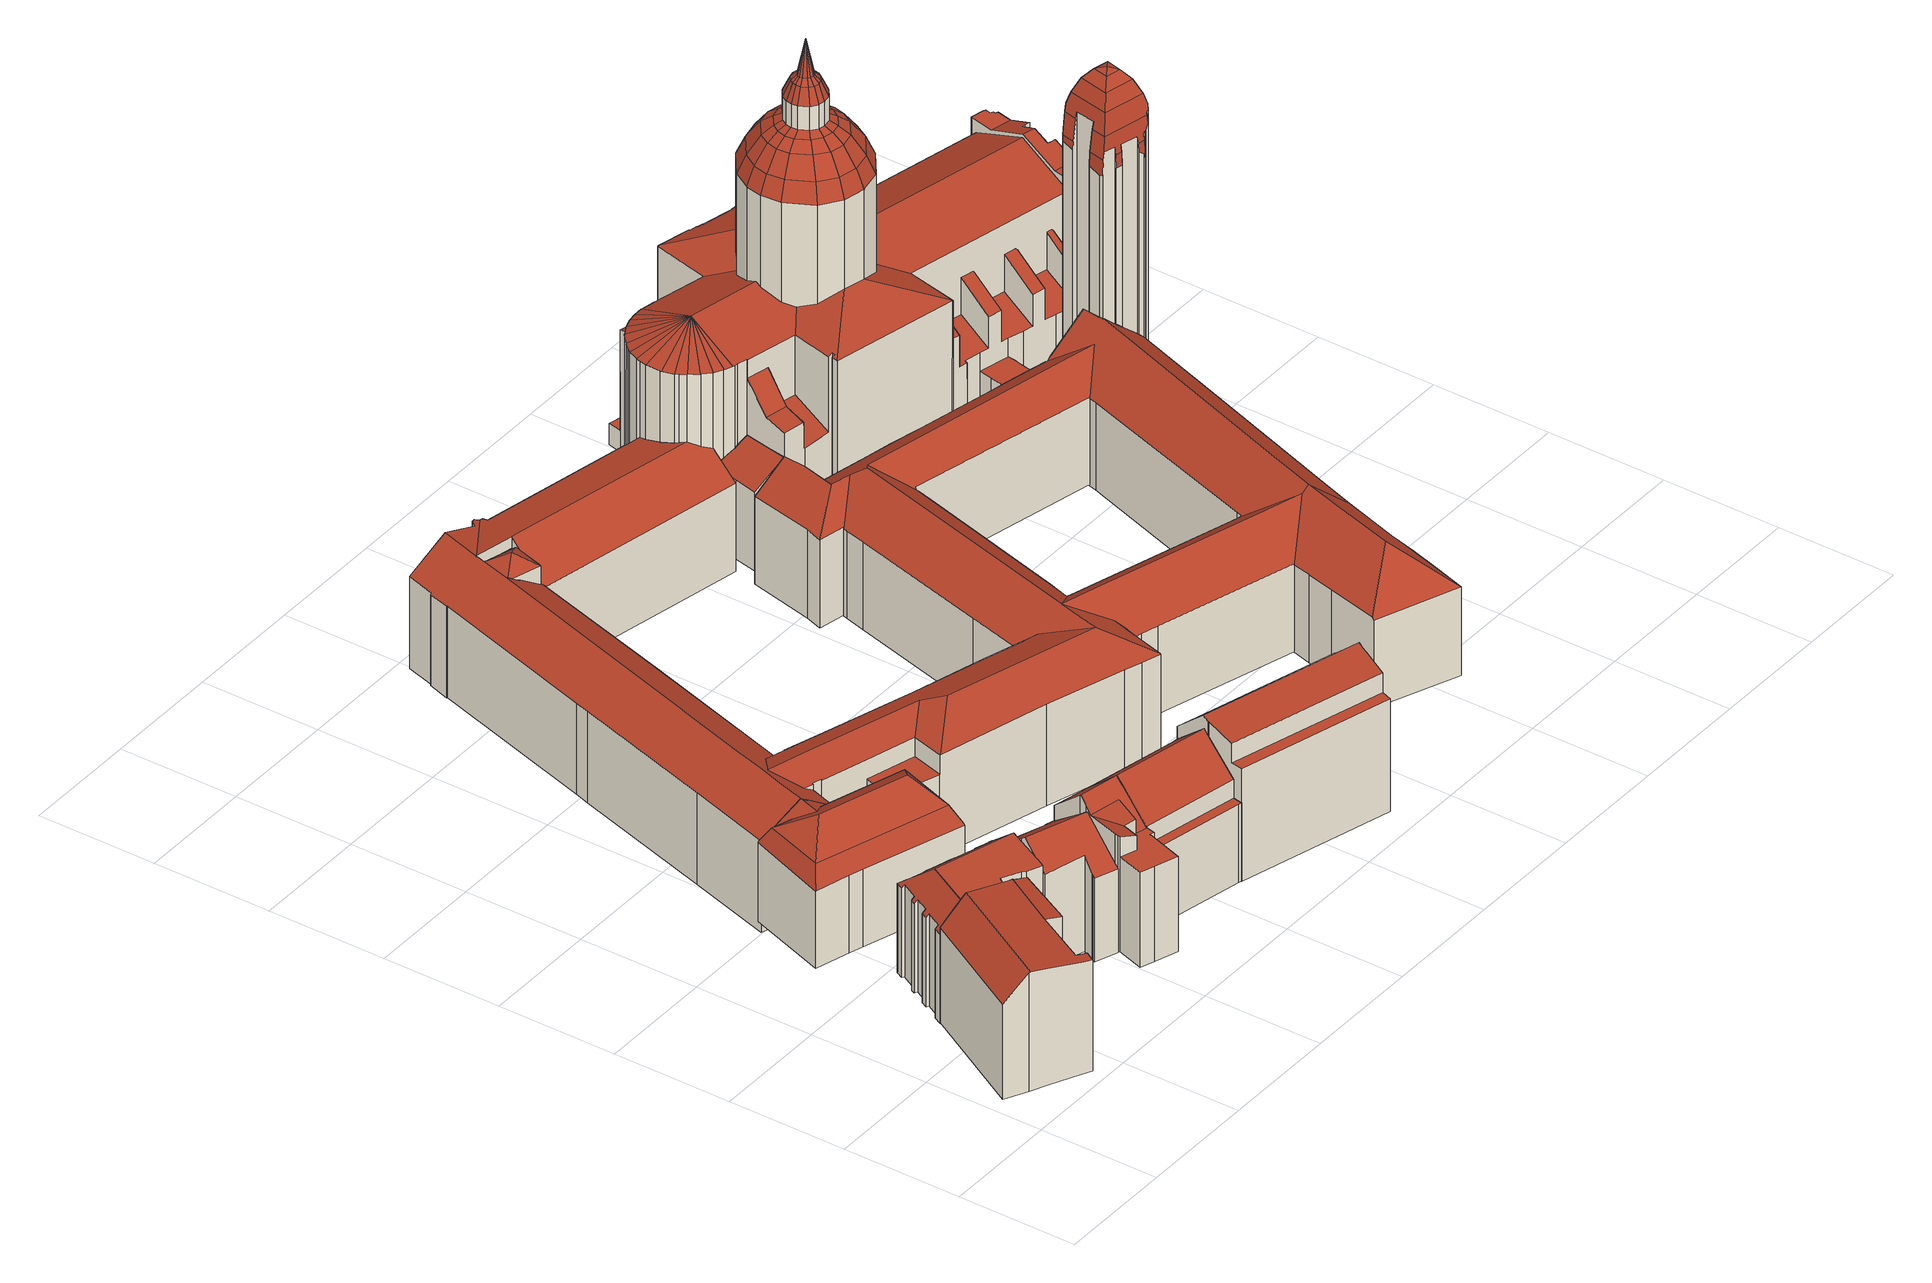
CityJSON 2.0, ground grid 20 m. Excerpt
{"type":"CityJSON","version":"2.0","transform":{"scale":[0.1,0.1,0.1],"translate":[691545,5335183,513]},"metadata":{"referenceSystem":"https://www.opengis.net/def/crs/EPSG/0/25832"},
"CityObjects":{
"building1":{"type":"Building","attributes":{"Gemeindeschluessel":"09162000","HoeheDach":"536.440","HoeheGrund":"515.690","Methode":"2000","NiedrigsteTraufeDesGebaeudes":"532.336","Geometrietyp2DReferenz":"3000","function":"31001_9998","roofType":"3100","measuredHeight":20.75,"storeysAboveGround":4},"geometry":[{"type":"MultiSurface","lod":"2","boundaries":[[[0,1,2,3]],[[4,5,2,1,6,7,8,9,10,11,12,13]],[[14,6,1,0]],[[15,7,6,14]],[[16,11,10,17,18,19,20,21]],[[22,13,12,11,16,21,23]],[[24,25,26,3,2,5,4,13,22,27]],[[17,10,9,28]],[[27,22,23,29]],[[30,15,14,0,3,26,25,24,27,29,20,19,18,17,28]],[[29,23,21,20]],[[15,30,28,9,8,7]]],"semantics":{"surfaces":[{"type":"WallSurface"},{"type":"RoofSurface"},{"type":"GroundSurface"}],"values":[0,1,0,0,0,1,0,0,0,2,0,0]}}]},
"building2":{"type":"Building","attributes":{"Gemeindeschluessel":"09162000","HoeheDach":"535.175","HoeheGrund":"515.700","Methode":"1000","NiedrigsteTraufeDesGebaeudes":"534.674","Geometrietyp2DReferenz":"3000","function":"31001_9998","roofType":"1000","measuredHeight":19.48,"storeysAboveGround":5},"geometry":[{"type":"MultiSurface","lod":"2","boundaries":[[[31,32,33,15,28,34]],[[35,36,37,38,39,40]],[[28,39,38,34]],[[33,32,36,35,40,15]],[[15,40,39,28]],[[32,31,34,38,37,36]]],"semantics":{"surfaces":[{"type":"GroundSurface"},{"type":"RoofSurface"},{"type":"WallSurface"}],"values":[0,1,2,2,2,2]}}]},
"building3":{"type":"Building","attributes":{"Gemeindeschluessel":"09162000","HoeheDach":"535.020","HoeheGrund":"515.590","Methode":"2000","NiedrigsteTraufeDesGebaeudes":"531.022","Geometrietyp2DReferenz":"3000","function":"31001_9998","roofType":"3100","measuredHeight":19.43,"storeysAboveGround":4},"geometry":[{"type":"MultiSurface","lod":"2","boundaries":[[[41,42,43,44]],[[45,46,47,48]],[[49,50,51]],[[52,44,43,51,50,53,54]],[[55,56,57,58]],[[59,60,61,62]],[[48,47,63,64]],[[58,57,65,66]],[[54,53,67,68]],[[43,42,69,70,71,72,73,74,75,49,51]],[[76,77,78,79]],[[80,81,82,83,75,74]],[[84,85,86,87]],[[88,69,42,41]],[[79,78,89,90]],[[91,92,93,94]],[[95,96,97,98]],[[99,100,80,74,73,72]],[[101,102,103,104]],[[105,106,107,108,109,110]],[[111,99,72,71,70,112]],[[98,97,113,114]],[[104,103,92,91]],[[115,116,46,45,117,118]],[[64,63,119,120]],[[66,65,83,82]],[[121,122,56,55]],[[114,113,102,101]],[[123,124,125,126]],[[49,75,83,65,57,56,122,93,92,103,102,113,97,96,127,125,124,128,106,105,110,86,85]],[[129,128,124,123]],[[130,131,115,118]],[[107,106,128,129]],[[87,86,110,109]],[[119,85,84,120]],[[82,81,80,100,99,111,112,88,41,44,52,54,68,76,79,90,59,62,130,118,117,45,48,64,120,84,87,109,108,107,129,123,126,132,95,98,114,101,104,91,94,121,55,58,66]],[[132,127,96,95]],[[126,125,127,132]],[[62,61,131,130]],[[90,89,60,59]],[[94,93,122,121]],[[112,70,69,88]],[[50,49,85,119,63,47,46,116,115,131,61,60,89,78,77,67,53]],[[68,67,77,76]]],"semantics":{"surfaces":[{"type":"WallSurface"},{"type":"RoofSurface"},{"type":"GroundSurface"}],"values":[0,0,0,0,0,0,0,0,0,1,0,0,0,0,0,0,0,0,0,0,0,0,0,0,0,0,0,0,0,1,0,0,0,0,0,2,0,0,0,0,0,0,1,0]}}]},
"building4":{"type":"Building","attributes":{"Gemeindeschluessel":"09162000","HoeheDach":"535.700","HoeheGrund":"515.604","Methode":"2000","NiedrigsteTraufeDesGebaeudes":"529.012","Geometrietyp2DReferenz":"3000","function":"31001_9998","roofType":"3400","measuredHeight":20.1,"storeysAboveGround":3},"geometry":[{"type":"MultiSurface","lod":"2","boundaries":[[[133,134,135,136]],[[137,138,139,140]],[[141,142,143,144]],[[145,146,147,148,149]],[[150,141,144,151,152,153,154,155,156,137,140,157,133,136]],[[158,146,145]],[[159,160,161]],[[137,156,162,163,164,138]],[[140,139,165,157]],[[164,163,166]],[[167,168,160,159]],[[155,169,162,156]],[[170,171,172,173,174]],[[150,175,142,141]],[[150,136,135,168,167,175]],[[155,154,176,177,174,173,169]],[[143,149,152,151,144]],[[158,161,160,178,172,171,146]],[[152,149,148,153]],[[170,174,177]],[[157,165,134,133]],[[159,161,158,145]],[[154,153,148,147,176]],[[143,142,175,167,159,145,149]],[[178,166,163,162,169,173,172]],[[146,171,170,177,176,147]],[[160,168,135,134,165,139,138,164,166,178]]],"semantics":{"surfaces":[{"type":"WallSurface"},{"type":"RoofSurface"},{"type":"GroundSurface"}],"values":[0,0,0,1,2,1,1,0,0,0,1,0,1,0,0,0,0,1,0,0,0,1,0,1,1,1,1]}}]},
"building5":{"type":"Building","attributes":{"Gemeindeschluessel":"09162000","HoeheDach":"535.820","HoeheGrund":"515.580","Methode":"2000","NiedrigsteTraufeDesGebaeudes":"529.758","Geometrietyp2DReferenz":"3000","function":"31001_9998","roofType":"3100","measuredHeight":20.24,"storeysAboveGround":4},"geometry":[{"type":"MultiSurface","lod":"2","boundaries":[[[179,180,181,182]],[[183,184,185,186]],[[187,188,189,181,180,190,191,192,193,194]],[[80,195,196,82]],[[197,189,188,198]],[[199,187,194,200]],[[193,192,195,80,201,99]],[[190,202,203,186,185,191]],[[66,204,205,206]],[[183,207,208,209,210,184]],[[200,194,193,99]],[[198,188,187,199]],[[191,185,184,210,209,211,205,204,196,195,192]],[[207,183,186,203,202,179,182,197,198,199,200,99,201,80,82,66,206,212,208]],[[182,181,189,197]],[[82,196,204,66]],[[202,190,180,179]],[[211,209,208,212,206,205]]],"semantics":{"surfaces":[{"type":"WallSurface"},{"type":"RoofSurface"},{"type":"GroundSurface"}],"values":[0,0,1,0,0,0,0,0,0,0,0,0,1,2,0,0,0,0]}}]},
"building6":{"type":"Building","attributes":{"Gemeindeschluessel":"09162000","HoeheDach":"537.901","HoeheGrund":"515.639","Methode":"2000","NiedrigsteTraufeDesGebaeudes":"532.120","Geometrietyp2DReferenz":"3000","function":"31001_9998","roofType":"3100","measuredHeight":22.26,"storeysAboveGround":6},"geometry":[{"type":"MultiSurface","lod":"2","boundaries":[[[183,186,213,214,215]],[[216,217,218,219,220,221,222,179,202,186,183,208,223,224,225,226]],[[227,228,229,230]],[[219,231,232,220]],[[217,233,234,218]],[[220,232,235,221]],[[183,215,236,208]],[[237,238,239,240,241,236,215,214]],[[232,231,234,233,242,227,230,243,244,235]],[[222,221,235,244,245,246]],[[208,236,241,223]],[[246,245,247,229,248,249,250]],[[224,240,239,225]],[[222,246,250,179]],[[243,247,245,244]],[[216,226,238,237,251]],[[230,229,247,243]],[[223,241,240,224]],[[225,239,238,226]],[[252,227,242,251,237,214,213,253]],[[218,234,231,219]],[[229,228,252,253,248]],[[179,250,249,202]],[[252,228,227]],[[186,202,249,248,253,213]],[[217,216,251,242,233]]],"semantics":{"surfaces":[{"type":"WallSurface"},{"type":"GroundSurface"},{"type":"RoofSurface"}],"values":[0,1,0,0,0,0,0,2,2,0,0,2,0,0,0,0,0,0,0,2,0,2,0,0,0,0]}}]},
"building7":{"type":"Building","attributes":{"Gemeindeschluessel":"09162000","HoeheDach":"537.900","HoeheGrund":"515.470","Methode":"2000","NiedrigsteTraufeDesGebaeudes":"529.140","Geometrietyp2DReferenz":"3000","function":"31001_9998","roofType":"3100","measuredHeight":22.43,"storeysAboveGround":6},"geometry":[{"type":"MultiSurface","lod":"2","boundaries":[[[254,255,256,257,258,259]],[[260,261,262,237,238]],[[258,257,263,264]],[[265,255,254,266,267,261,260,268,269]],[[261,267,270,264,263,262]],[[257,256,271,272,237,262,263]],[[265,269,273,272,271]],[[254,259,274,266]],[[265,271,256,255]],[[266,274,270,267]],[[268,275,273,269]],[[272,273,275,238,237]],[[260,238,275,268]],[[274,259,258,264,270]]],"semantics":{"surfaces":[{"type":"WallSurface"},{"type":"GroundSurface"},{"type":"RoofSurface"}],"values":[0,0,0,1,0,2,0,0,0,0,0,2,0,2]}}]},
"building8":{"type":"Building","attributes":{"Gemeindeschluessel":"09162000","HoeheDach":"539.980","HoeheGrund":"515.360","Methode":"2000","NiedrigsteTraufeDesGebaeudes":"534.554","Geometrietyp2DReferenz":"3000","function":"31001_9998","roofType":"3100","measuredHeight":24.62,"storeysAboveGround":6},"geometry":[{"type":"MultiSurface","lod":"2","boundaries":[[[276,277,278,279,280,281,282,283]],[[284,285,286,287]],[[288,278,277,289]],[[290,291,292,293]],[[294,295,296,297]],[[298,297,296,299,283,282]],[[300,301,291,290]],[[302,303,281,280,304]],[[295,305,299,296]],[[302,304,285,284]],[[305,276,283,299]],[[294,289,277,276,305,295]],[[287,286,301,300]],[[288,293,292,279,278]],[[288,289,294,297,298,303,302,284,287,300,290,293]],[[279,292,291,301,286,285,304,280]],[[298,282,281,303]]],"semantics":{"surfaces":[{"type":"RoofSurface"},{"type":"WallSurface"},{"type":"GroundSurface"}],"values":[0,1,1,1,1,1,1,1,0,1,1,1,1,1,2,0,1]}}]},
"building9":{"type":"Building","attributes":{"name":"Bayerisches Staatsministerium für Wissenschaft und Kunst Bayerisches Staatsministerium für Unterricht und Kultus","Gemeindeschluessel":"09162000","HoeheDach":"535.090","HoeheGrund":"513.305","Methode":"2000","NiedrigsteTraufeDesGebaeudes":"519.890","Geometrietyp2DReferenz":"3000","function":"31001_3000","roofType":"3100","measuredHeight":21.79},"geometry":[{"type":"MultiSurface","lod":"2","boundaries":[[[306,307,308,309,310,311]],[[312,313,314,315,316,317,318,319]],[[320,321,322]],[[323,324,325,326]],[[327,328,329,330]],[[331,332,333,334,335,336,325]],[[337,338,339,340]],[[319,318,317,341,342,343,344,345,346,347]],[[348,349,350,351]],[[352,353,354]],[[355,356,357,358,359,360,343,342,361,362,363,364]],[[365,366,367,368,369,370,371,372,373]],[[374,375,376,377]],[[378,379,380,381]],[[382,383,384,385,386,387,324,388,389,390]],[[391,392,393,394,349,348]],[[363,362,361,342,341,395,396,397,398,399,364]],[[400,401,402,403]],[[404,405,350]],[[406,407,357,356,408,401,400]],[[393,409,389,405,404]],[[410,411,338,337]],[[412,413,414,415]],[[416,417,418,419]],[[354,353,420,421,372,371,370,369,422,423,424]],[[425,426,427,428]],[[429,430,431,432]],[[433,434,435,436,437,438,439,440,441]],[[442,443,430,429]],[[441,440,444,445]],[[446,447,448,449]],[[169,162,450,451,352,354,424,452,453,329,328,454,382,390,392,391,455,456,457,458,459,173]],[[460,444,440,439,368,367,461]],[[462,463,464,465]],[[466,467,468,469,470,471]],[[472,386,385,473]],[[322,321,431,430,443,474]],[[475,476,417,416]],[[439,438,369,368]],[[173,459,458,457,456,325,336,477,478,464,463,479,480,481,376,375]],[[455,391,348,351,482,323,326,483]],[[484,485,486,487]],[[488,489,490,491]],[[492,493,494,495,496,497,498,499,490,489,500,501,502,320,322]],[[503,398,397,504]],[[505,314,313,506]],[[355,408,356]],[[392,390,389,409,393]],[[507,508,509,510]],[[399,398,503,511,512,513]],[[514,402,401,408,355,364,515,516]],[[517,450,162,518]],[[519,520,521,522]],[[523,333,332,524]],[[525,526,169,173,375,374]],[[377,376,481,527]],[[465,464,478,528]],[[324,387,386,529,427,426,530,531,532,533,534,535,536,331,325]],[[537,538,539,540,496,495,494]],[[541,542,543,544]],[[545,546,547,548]],[[522,521,542,541]],[[549,550,411,410]],[[449,448,551,552]],[[483,456,455]],[[446,553,554,538,537,447]],[[413,312,319,347,414]],[[555,556,492,322,474,557]],[[331,536,558,559,524,332]],[[394,393,404,349]],[[560,561,366,365,373,562,563]],[[320,502,501,564,565,566,321]],[[562,373,372,421,567,568,569]],[[413,412,570,506,313,312]],[[326,325,456,483]],[[571,530,426,425]],[[572,480,479,573]],[[574,500,489,488]],[[414,347,346,575,576,415]],[[577,560,563,578]],[[405,389,388,324,323,482]],[[579,580,581,582]],[[491,490,499,583]],[[584,315,314,505]],[[585,516,515,364,493,492,556,547,546,586,587]],[[341,317,588,589,590,466,471,509,508,380,379,497,496,540,591,592,308,307,306,395]],[[593,594,540,539,538,554]],[[528,478,477,595]],[[573,479,463,462]],[[428,427,529,596]],[[404,350,349]],[[552,551,513,512]],[[432,431,321,566]],[[396,395,306,311,597,598,504,397]],[[487,486,520,519]],[[353,352,451,599,600,601,420]],[[351,350,405,482]],[[564,501,500,574]],[[423,422,602,516,585,603,339,338,411,550,604,605,606,452,424]],[[607,535,534,608]],[[473,385,384,609]],[[436,418,417,476,514,516,602,437]],[[316,610,543,542,521,520,486,485,581,580,467,466,590,589,588,317]],[[611,612,360,359,358,613]],[[498,497,379,378,614,615,583,499]],[[510,509,471,470]],[[399,513,551,448,447,537,494,493,364]],[[345,344,343,360,612,616,617,618]],[[381,380,508,507]],[[619,532,531,620]],[[592,591,540,594,621,622]],[[599,451,450,517]],[[527,481,480,572]],[[608,534,533,623]],[[624,334,333,523]],[[625,454,328,327]],[[341,317,341,342]],[[336,335,626,627,595,477]],[[609,384,383,628]],[[629,628,383,382,454,625]],[[558,536,535,607]],[[578,563,562,569]],[[561,461,367,366]],[[587,603,585]],[[582,581,485,484]],[[437,602,422,369,438]],[[518,162,169,526]],[[630,555,557,631]],[[557,474,443,442,632,631]],[[309,308,592,622]],[[419,418,436,435]],[[596,529,386,472]],[[604,550,549,633,634,605]],[[613,358,357,407]],[[634,635,330,329,453,606,605]],[[636,586,546,545]],[[445,444,460,637]],[[567,421,420,601]],[[468,467,580,579]],[[584,638,639,610,316,315]],[[547,556,555,630,640,548]],[[452,606,453]],[[620,531,530,571]],[[476,475,641,403,402,514]],[[339,603,587,586,636,642,340]],[[626,335,334,624]],[[544,543,610,639]],[[541,544,639,638,584,505,506,570,412,415,576,575,618,617,616,612,611,613,407,406,400,403,641,475,416,419,435,434,433,441,445,637,643,577,578,569,568,567,601,600,599,517,518,526,525,374,377,527,572,573,462,465,528,595,627,626,624,523,524,559,558,607,608,623,619,620,571,425,428,596,472,473,609,628,629,625,327,330,635,634,633,549,410,337,340,642,636,545,548,640,630,631,632,442,429,432,566,565,564,574,488,491,583,615,614,378,381,507,510,470,469,468,579,582,484,487,519,522],[593,554,553,446,449,552,512,511,503,504,598,597,311,310,309,622,621,594]],[[643,637,460,461,561,560,577]],[[575,346,345,618]],[[623,533,532,619]]],"semantics":{"surfaces":[{"type":"WallSurface"},{"type":"RoofSurface"},{"type":"GroundSurface"}],"values":[0,1,0,0,0,1,0,1,0,0,1,0,0,0,1,0,1,0,1,0,1,0,0,0,1,0,0,0,0,0,0,1,1,0,0,0,1,0,0,1,1,0,0,1,0,0,0,0,0,0,1,0,0,0,0,0,0,1,1,0,0,0,0,0,0,0,1,1,0,1,1,0,0,0,0,0,0,0,0,0,0,0,0,0,1,1,0,0,0,0,1,0,0,0,0,0,0,0,1,0,0,1,1,0,0,0,1,0,0,0,0,0,0,0,0,0,0,0,0,0,0,0,0,0,0,1,0,0,0,0,0,0,0,0,0,0,0,0,0,0,0,0,0,0,0,0,0,2,0,0,0]}}]},
"building10":{"type":"Building","attributes":{"Gemeindeschluessel":"09162000","HoeheDach":"532.279","HoeheGrund":"515.490","Methode":"1000","NiedrigsteTraufeDesGebaeudes":"529.164","Geometrietyp2DReferenz":"3000","function":"31001_9998","roofType":"2100","measuredHeight":16.79},"geometry":[{"type":"MultiSurface","lod":"2","boundaries":[[[644,645,646,647,648,649]],[[650,651,652,653,654,655]],[[656,657,653,652]],[[658,659,657,656]],[[660,650,655,661,662,663]],[[663,662,644,649]],[[664,665,666,667,647,646]],[[651,650,660,663,649,648,647,667,666,658,656,652]],[[661,655,654,653,657,659,665,664,646,645,644,662]],[[666,665,659,658]]],"semantics":{"surfaces":[{"type":"WallSurface"},{"type":"GroundSurface"},{"type":"RoofSurface"}],"values":[0,0,0,0,0,0,0,1,2,0]}}]},
"building11":{"type":"Building","attributes":{"name":"Theatinerkirche St. Kajetan und Adelheid","Gemeindeschluessel":"09162000","HoeheDach":"586.500","HoeheGrund":"515.151","Methode":"2000","NiedrigsteTraufeDesGebaeudes":"518.830","Geometrietyp2DReferenz":"3000","function":"31001_3041","roofType":"3100","measuredHeight":71.35,"storeysAboveGround":1},"geometry":[{"type":"MultiSurface","lod":"2","boundaries":[[[668,669,670,671]],[[672,673,674,675]],[[676,677,678,679,680,681]],[[682,683,684,673]],[[685,686,687,688,689,690]],[[691,692,693,694]],[[695,696,697,698]],[[699,700,701,702]],[[703,704,705,706,707]],[[708,709,710,711]],[[712,713,714,715]],[[716,717,718,719]],[[720,721,722,723]],[[724,725,726,727]],[[728,729,730,731]],[[732,733,734,735]],[[736,737,738,739]],[[740,741,742,743]],[[744,745,746,747]],[[748,749,750,713]],[[751,752,753,754]],[[755,756,757,758]],[[759,760,761]],[[762,763,764,765]],[[766,767,768,769]],[[770,771,772,773,774,764,763,775,776,777,778,768,767,697,696,779]],[[780,781,782,783]],[[784,785,786,787,788]],[[737,789,790,738]],[[791,792,793,794]],[[706,795,796,707]],[[797,798,799,800]],[[709,801,754,802,803,710]],[[804,746,805,806]],[[807,808,809,810]],[[811,812,813,814]],[[741,815,816,742]],[[757,756,817,818]],[[819,744,747,820]],[[821,822,823,794]],[[824,825,823,826]],[[827,828,829,830]],[[831,832,833,834]],[[835,807,810,836]],[[749,837,838,839,840]],[[841,743,842,843]],[[760,844,845,846,847]],[[693,848,849,850]],[[851,852,853,854,855,856,857,858,859,680,679,860,861,862,863,817,756,755,864,865]],[[866,814,813,867]],[[868,869,870,752]],[[806,871,872,804]],[[873,874,875,876,847]],[[877,878,879]],[[820,747,880,881]],[[877,879,669]],[[882,883,884,885]],[[784,886,887,888,785]],[[743,742,675,842]],[[728,889,890,891,729]],[[892,893,894,895,896,897,898,899,900,901,865,864,902,903,783,782]],[[904,760,905,906]],[[907,853,852,908]],[[805,909,910,911]],[[912,913,914,915,916]],[[740,743,841,917,918]],[[919,920,921,922,780,783,903]],[[923,877,924]],[[891,890,925,926,927,928,929,930,895,894]],[[760,738,790]],[[747,746,804,880]],[[931,917,841,843,932,760,688,687,933,934,935]],[[936,937,938,939,920,919]],[[940,859,858,941]],[[942,866,867,904,906]],[[771,750,749,840]],[[943,944,945,946,947]],[[948,949,950,951,952]],[[910,748,713,712]],[[856,855,953,954]],[[955,956,957,958,760,932,882,885,959,960]],[[961,962,963,964]],[[965,966,967,968]],[[969,970,971,972]],[[973,974,825,824]],[[975,976,835,977]],[[708,978,979,980,981,801,709]],[[982,776,775,983]],[[984,985,986,987,988]],[[868,913,989,869]],[[813,812,761,760,867]],[[990,991,973,992]],[[670,993,822,994]],[[884,995,996,959,885]],[[671,670,994,849]],[[694,682,673,672]],[[760,790,997,998]],[[999,1000,1001,1002,1003,1004,898,897,1005,1006]],[[1007,793,715,1008]],[[1009,1010,1011,1012]],[[1013,1003,1002,1014]],[[958,739,760]],[[877,669,668]],[[977,835,836,692]],[[806,805,911,1015]],[[678,1016,860,679]],[[760,876,875,1017,1018,905]],[[953,855,854,1019]],[[991,871,974,973]],[[842,675,674,883]],[[851,1020,751,754,801,981]],[[909,1021,748,910]],[[1022,1023,1024,1025,1026,935,934]],[[796,795,1027,1028,1029]],[[1030,942,906,905,1018]],[[880,1010,1009,881]],[[669,879,993,670]],[[896,895,930,1031]],[[688,760,689]],[[864,755,758,902]],[[1032,975,977,1033]],[[1034,1035,734,733]],[[914,913,868,1036]],[[989,1037,745,744]],[[695,1038,1039,1040,1041,779,696]],[[1042,1043,1044,1045]],[[1046,1047,1027,795,706,705]],[[770,1048,750,771]],[[760,998,844]],[[1049,1001,1000,1050,1051,1052]],[[850,849,994,1053]],[[749,748,1021,837]],[[808,877,809]],[[1054,956,955,1055,971,970,962,961]],[[1056,1057,1032,1058]],[[870,869,819,1059]],[[742,816,672,675]],[[1060,1058,815,741]],[[1061,774,773,1062]],[[1063,990,877]],[[976,1064,807,835]],[[960,959,996,770,779,1041]],[[978,834,833,1065,1066,979]],[[1067,732,735,1040,1039,963,962]],[[1068,727,726,1069,887,886]],[[1070,1071,1072,760,759]],[[1073,714,1048,995]],[[1074,1060,741,740]],[[1075,1012,1076,1077]],[[862,861,1078,1079]],[[713,750,1048,714]],[[1004,1003,1013,1080]],[[1081,1017,875,874]],[[802,1074,740,918]],[[798,1009,1012,1075]],[[1082,952,951,1083]],[[800,799,976,975]],[[787,786,1026,1025]],[[674,1084,884,883]],[[802,918,917,931,1069,726,725,1085,803]],[[879,878,826,993]],[[693,850,682,694]],[[683,1007,1008,684]],[[962,970,969,1067]],[[1086,685,690,1072,1071]],[[753,1087,1060,1074]],[[1088,1089,716,719,1090,1091]],[[1092,717,716,1089]],[[1093,797,800,1057]],[[891,894,893,987,986,730,729]],[[1094,923,924,1064]],[[851,981,980,1095,908,852]],[[1076,1096,877]],[[884,1084,1073,995]],[[831,1097,676,681,940,941,1098,832]],[[870,1059,1056,1087]],[[964,963,1039,1038]],[[692,836,848,693]],[[946,945,1099,988,987,893,892]],[[924,877,808]],[[1099,1100,984,988]],[[1033,977,692,691]],[[1101,772,1102,1103]],[[809,877,1104]],[[684,1008,1073,1084]],[[1103,1102,1105,1106]],[[911,910,712,792]],[[1107,818,817,863]],[[1108,878,877]],[[1034,733,732,1067,969,972,1109]],[[1110,1111,938,937]],[[1112,671,849,848]],[[1096,1063,877]],[[869,989,744,819]],[[836,810,1112,848]],[[867,760,904]],[[990,992,877]],[[815,1033,691,816]],[[1008,715,714,1073]],[[798,1075,1094,799]],[[746,745,909,805]],[[1031,1091,1090,1113,1005,897,896]],[[1114,736,739,958,957]],[[1093,820,881,797]],[[1100,1099,945,944]],[[992,973,824,1108]],[[955,960,1035,1034,1109,1055]],[[1114,957,956,1054]],[[898,1004,1080,899]],[[1115,846,845,1116]],[[703,968,967,704]],[[1075,1077,923,1094]],[[1117,1088,1091,1031,930,929]],[[901,900,1044,839,838,916,915]],[[1078,861,860,1016]],[[1118,1085,725,724]],[[1015,911,792,791]],[[1057,800,975,1032]],[[1119,1050,1000,999]],[[936,919,903,902,758,757,818,1107,700,699]],[[842,883,882,932,843]],[[901,915,914,1036,1020,851,865]],[[1030,1018,1017,1081]],[[792,712,715,793]],[[1120,1121,723,722]],[[804,872,1010,880]],[[1122,1123,1124,1125]],[[1049,1014,1002,1001]],[[1095,1066,1065,954,953,1019,907,908]],[[1126,677,676,1097]],[[1127,777,776,982]],[[1128,1116,845,844,998,997]],[[1129,925,890,889]],[[1058,1032,1033,815]],[[1059,819,820,1093]],[[1011,1130,1063,1096]],[[1131,1106,1105,1043,1042,1083,951,950]],[[1023,1068,886,784,788,1024]],[[1118,711,710,803,1085]],[[821,794,793,1007]],[[799,1094,1064,976]],[[1110,1132,922,921,1133,1111]],[[1132,1121,1120,781,780,922]],[[794,823,825,791]],[[698,697,767,766]],[[816,691,694,672]],[[996,995,1048,770]],[[745,1037,1021,909]],[[810,809,1104,1112]],[[1065,833,832,1098,857,856,954]],[[1134,928,927,1135]],[[769,768,778,1136]],[[718,1113,1090,719]],[[760,847,876]],[[754,753,1074,802]],[[1126,702,701,1079,1078,1016,678,677]],[[1082,1083,1042,1045]],[[1109,972,971,1055]],[[1133,921,920,939]],[[1012,1011,1096,1076]],[[827,1029,1028,828]],[[829,949,948,830]],[[1022,934,933,1137]],[[938,1111,1133,939]],[[1119,1046,705,704,967,966,1051,1050]],[[788,787,1025,1024]],[[928,1134,1117,929]],[[752,870,1087,753]],[[960,1041,1040,735,734,1035]],[[946,892,782,781,1120,722,721,1124,1123,947]],[[1136,778,777,1127]],[[1092,1006,1005,1113,718,717]],[[1077,1076,877]],[[811,1138,1070,759,761,812]],[[1077,877,923]],[[1101,1062,773,772]],[[887,1069,931,888]],[[673,684,1084,674]],[[680,859,940,681]],[[931,935,1026,786,785,888]],[[983,775,763,762]],[[791,825,974,1015]],[[1135,927,926,1139]],[[993,826,823,822]],[[986,985,731,730]],[[1130,872,871,991]],[[1137,933,687,686]],[[1115,873,847,846]],[[1128,997,790,789]],[[1051,966,965,1052]],[[881,1009,798,797]],[[877,668,1104]],[[1059,1093,1057,1056]],[[868,752,751,1020,1036]],[[1010,872,1130,1011]],[[1104,668,671,1112]],[[838,837,912,916]],[[1125,1124,721,720]],[[907,1019,854,853]],[[1095,980,979,1066]],[[1088,1117,1134,1135,1139,1129,889,728,731,985,984,1100,944,943,1122,1125,720,723,1121,1132,1110,937,936,699,702,1126,1097,831,834,978,708,711,1118,724,727,1068,1023,1022,1137,686,685,1086,1138,811,814,866,942,1030,1081,874,873,1115,1116,1128,789,737,736,1114,1054,961,964,1038,695,698,766,769,1136,1127,982,983,762,765,1061,1062,1101,1103,1106,1131,1047,1046,1119,999,1006,1092,1089]],[[900,899,1080,1013,1014,1049,1052,965,968,703,707,796,1029,827,830,948,952,1082,1045,1044]],[[690,689,760,1072]],[[1037,912,837,1021]],[[912,1037,989,913]],[[1087,1056,1058,1060]],[[943,947,1123,1122]],[[760,739,738]],[[765,764,774,1061]],[[1086,1071,1070,1138]],[[992,1108,877]],[[1064,924,808,807]],[[1098,941,858,857]],[[1053,821,1007,683]],[[1063,1130,991,990]],[[1139,926,925,1129]],[[1015,974,871,806]],[[1108,824,826,878]],[[701,700,1107,863,862,1079]],[[1053,994,822,821]],[[1047,1131,950,949,829,828,1028,1027]],[[840,839,1044,1043,1105,1102,772,771]],[[850,1053,683,682]]],"semantics":{"surfaces":[{"type":"RoofSurface"},{"type":"WallSurface"},{"type":"GroundSurface"}],"values":[0,0,0,0,1,0,1,1,0,1,0,0,1,1,1,1,1,0,0,0,1,1,0,1,1,0,1,1,1,0,1,1,0,0,0,1,0,0,0,1,0,0,1,0,1,1,0,1,1,1,0,1,1,0,0,0,1,0,0,1,1,0,0,0,1,1,0,0,0,0,0,0,1,0,1,1,1,0,0,1,0,1,0,0,0,1,1,1,1,0,0,0,0,1,0,0,0,1,0,0,0,0,0,1,0,1,0,0,0,0,0,0,1,0,1,1,0,1,0,0,0,0,1,0,1,1,1,1,0,0,1,0,0,1,0,0,0,0,1,0,0,0,1,0,1,0,0,0,0,1,0,1,1,1,0,1,1,0,0,0,0,0,0,1,1,0,1,1,0,0,0,1,0,0,1,0,1,1,0,0,1,0,1,0,0,1,0,1,0,1,1,0,0,0,0,0,0,0,0,0,0,0,1,0,1,0,1,1,0,1,1,0,1,0,0,1,0,0,1,1,1,0,1,0,1,1,1,1,1,1,1,1,1,0,0,0,1,1,1,0,0,1,1,1,1,0,1,0,0,0,1,1,1,0,1,1,0,0,1,0,1,1,1,0,1,0,1,0,1,0,1,1,0,1,0,1,1,0,1,1,1,1,1,0,1,0,1,1,1,1,1,0,0,1,0,0,1,1,1,0,2,1,0,0,0,0,1,0,1,1,0,0,1,0,0,1,1,0,0,1,1,0,0]}}]},
"building12":{"type":"Building","attributes":{"Gemeindeschluessel":"09162000","HoeheDach":"527.566","HoeheGrund":"515.540","Methode":"1000","NiedrigsteTraufeDesGebaeudes":"527.566","Geometrietyp2DReferenz":"3000","function":"31001_2000","roofType":"1000","measuredHeight":12.03},"geometry":[{"type":"MultiSurface","lod":"2","boundaries":[[[1140,1141,1142,1143,1144,1145]],[[1146,1147,1148,1149,1142,1141,1140,1150]],[[1151,1148,1147,1152]],[[1143,1142,1149,1153]],[[1154,1145,1144,1143,1153,1151,1152,1155]],[[1152,1147,1146,1155]],[[1154,1150,1140,1145]],[[1155,1146,1150,1154]],[[1153,1149,1148,1151]]],"semantics":{"surfaces":[{"type":"WallSurface"},{"type":"RoofSurface"},{"type":"GroundSurface"}],"values":[0,1,0,0,2,0,0,0,0]}}]},
"building13":{"type":"Building","attributes":{"Gemeindeschluessel":"09162000","HoeheDach":"574.100","HoeheGrund":"515.060","Methode":"2000","NiedrigsteTraufeDesGebaeudes":"556.688","Geometrietyp2DReferenz":"3000","function":"31001_2000","roofType":"3700","measuredHeight":59.04},"geometry":[{"type":"MultiSurface","lod":"2","boundaries":[[[1156,1157,1158,1159]],[[1160,1161,1162,1163]],[[1164,1165,1166,1167,1168,1169]],[[1170,1171,1161,1160]],[[1172,1173,1174,1175]],[[1176,1177,1178,1179,1180,1181]],[[1169,1168,1182,1176,1181,1183,1184,1185,1186,1187,1188]],[[1189,1173,1172,1190,1191,1192]],[[1188,1187,1193,1194]],[[1195,1157,1156,1196,1197,1198]],[[1199,1200,1201,1202]],[[1178,1177,1203,1204]],[[1205,1206,1207,1208,699,1209,1210,1211]],[[1162,1161,1171,1212,1205,1211,1213,1214,1215]],[[1216,1217,1203,1177,1176,1182]],[[1218,1219,1220,1221]],[[1222,1223,1224,1225]],[[1159,1158,1200,1199]],[[1226,1227,1228]],[[1229,1230,1231,1232,1185,1184]],[[1226,1233,1227]],[[1229,1184,1183,1234]],[[1235,1236,1224,1223,1237]],[[1174,1238,1239,1240,1241,1175]],[[1221,1220,1232,1231]],[[1186,1242,1207,1206]],[[1239,1238,1189,1192,1243,1244,1245,1201,1200,1158,1157,1195,1246,1247]],[[1194,1226,1228,1248]],[[1249,1187,1186,1206,1205,1212]],[[1250,1251,1252,1253]],[[1254,1255,1256,1257,1258,1219,1218]],[[1165,1164,1198,1197]],[[1259,1237,1223,1222]],[[1260,1233,1193,1261]],[[1195,1198,1164,1169,1188,1262,1246]],[[1245,1263,1264,1265,1202,1201]],[[1173,1189,1238,1174]],[[1227,1233,1260]],[[1228,1260,1261,1248]],[[1266,1267,1268,1269,1170,1160,1163,1270]],[[936,1271,1256,1255]],[[1270,1163,1162,1215]],[[1247,1246,1272,1236,1235]],[[1273,1274,1271,936,1275,699,1208]],[[1276,1243,1192,1191]],[[1277,1217,1216,1278]],[[1251,1263,1245,1244,1252]],[[1279,1280,1281,1282,1225,1224,1236,1272]],[[1242,1273,1208,1207]],[[1204,1203,1217,1277]],[[1167,1283,1278,1216,1182,1168]],[[1194,1193,1233,1226]],[[1262,1249,1212,1171,1170,1269,1279,1272,1246]],[[1264,1263,1251,1250]],[[1234,1183,1181,1180]],[[1255,1254,1218,1221,1231,1230,1229,1234,1180,1179,1178,1204,1277,1278,1283,1167,1166,1165,1197,1196,1156,1159,1199,1202,1265,1264,1250,1253,1284,1276,1191,1190,1172,1175,1241,1240,1285,1286,1259,1222,1225,1282,1281,1280,1268,1267,1266,1270,1215,1214,1213,1211,1210,1209,699,1275,936]],[[1261,1193,1187,1249]],[[1257,1256,1271,1274,1273,1242,1258]],[[1280,1279,1269,1268]],[[1248,1261,1249,1262]],[[1188,1194,1248,1262]],[[1227,1260,1228]],[[1286,1285,1240,1239,1247,1235,1237,1259]],[[1232,1220,1219,1258,1242,1186,1185]],[[1252,1244,1243,1276,1284,1253]]],"semantics":{"surfaces":[{"type":"WallSurface"},{"type":"RoofSurface"},{"type":"GroundSurface"}],"values":[0,1,0,1,0,0,1,0,1,0,0,0,0,0,1,0,0,0,1,0,1,0,1,0,0,1,1,1,1,0,0,0,0,1,1,0,1,1,1,0,0,0,1,0,0,0,1,0,1,0,0,1,1,0,0,2,1,1,0,1,1,1,0,1,0]}}]}
},
"vertices":[
[142,21,27],[142,21,220],[133,5,220],[133,5,27],[68,36,230],[116,13,222],[125,29,222],[171,116,223],[217,198,223],[224,209,223],[219,211,223],[146,235,234],[145,233,234],[42,48,234],[125,29,27],[171,116,27],[130,240,219],[219,211,27],[146,235,27],[130,240,27],[103,249,27],[103,249,193],[40,49,233],[2,68,193],[42,48,27],[68,36,27],[116,13,27],[40,49,27],[224,209,27],[2,68,27],[217,198,27],
[220,149,27],[198,104,27],[195,105,27],[245,199,27],[195,105,217],[198,104,217],[220,149,217],[245,199,218],[224,209,222],[171,116,222],
[234,238,26],[234,238,206],[219,211,199],[219,211,26],[147,330,26],[147,330,181],[151,328,186],[151,328,26],[184,316,220],[141,237,220],[141,237,200],[141,237,26],[103,249,181],[103,249,26],[326,323,26],[326,323,181],[332,321,181],[332,321,26],[130,299,26],[130,299,181],[135,297,186],[135,297,26],[166,355,186],[166,355,26],[333,320,181],[333,320,26],[110,262,181],[110,262,26],[266,224,205],[272,219,204],[296,210,204],[298,209,204],[302,221,207],[314,258,216],[320,275,220],[114,260,26],[114,260,186],[129,286,186],[129,286,26],[314,258,26],[320,275,26],[320,278,26],[320,278,218],[169,370,26],[169,370,181],[184,365,181],[184,365,26],[266,224,26],[124,288,181],[124,288,26],[311,327,26],[311,327,181],[310,324,184],[310,324,26],[257,344,26],[257,344,180],[267,341,180],[267,341,26],[298,209,26],[302,221,26],[300,325,26],[300,325,185],[302,330,181],[302,330,26],[205,353,185],[215,351,185],[215,351,26],[205,353,26],[182,360,26],[182,360,185],[296,210,26],[272,219,26],[266,335,185],[266,335,26],[142,322,181],[145,328,181],[145,328,26],[142,322,26],[162,358,181],[162,358,26],[325,319,26],[325,319,184],[225,354,26],[225,354,180],[223,348,185],[223,348,26],[256,339,185],[216,356,180],[216,356,26],[147,319,26],[147,319,186],[256,339,26],
[402,524,26],[402,524,169],[403,524,169],[403,524,26],[286,564,26],[286,564,163],[301,559,164],[301,559,26],[191,446,26],[191,446,161],[168,453,161],[168,453,26],[130,484,191],[164,585,191],[157,603,165],[156,603,163],[110,470,160],[363,391,26],[160,455,26],[110,470,26],[156,603,26],[162,602,26],[239,576,26],[240,579,26],[377,533,26],[189,521,227],[355,413,191],[389,514,191],[340,474,227],[240,579,199],[284,565,169],[284,565,163],[377,533,167],[277,561,172],[363,393,163],[403,523,171],[239,576,199],[177,592,173],[199,574,191],[216,543,207],[228,580,207],[173,598,170],[363,391,160],[162,602,165],[173,598,165],[247,559,191],
[390,144,26],[390,144,171],[352,157,171],[352,157,26],[418,230,26],[418,230,215],[414,217,226],[414,217,26],[364,183,193],[354,163,175],[354,162,175],[392,150,176],[413,214,228],[311,249,228],[298,209,195],[297,204,191],[314,258,221],[320,278,204],[354,162,26],[354,163,26],[364,183,26],[297,204,26],[311,249,26],[392,150,26],[413,214,26],[333,320,170],[417,291,170],[417,291,26],[436,285,26],[437,288,26],[437,288,168],[436,285,170],[420,291,170],[420,291,26],
[414,217,239],[418,228,249],[418,230,247],[483,203,26],[469,137,26],[462,139,26],[441,76,26],[402,89,26],[378,97,26],[393,143,26],[438,287,26],[444,286,26],[463,282,26],[498,275,26],[452,157,191],[452,157,216],[429,161,216],[429,161,191],[441,76,191],[402,89,191],[469,137,191],[462,139,191],[378,97,191],[437,288,194],[485,214,249],[498,275,194],[463,282,195],[444,286,195],[438,287,195],[472,152,191],[420,133,191],[393,142,191],[393,142,226],[393,143,226],[420,133,216],[410,204,227],[392,150,228],[390,144,228],[483,203,238],[464,195,228],[410,206,228],
[634,103,25],[648,169,25],[648,169,239],[637,119,193],[637,119,161],[634,103,161],[498,275,25],[483,203,25],[483,203,239],[472,153,193],[472,153,161],[648,172,25],[629,104,25],[469,137,25],[658,242,25],[670,240,25],[469,137,161],[648,172,242],[651,180,249],[670,240,194],[629,104,161],[658,242,194],
[902,48,254],[917,88,265],[920,96,267],[924,105,270],[651,182,270],[648,172,267],[648,169,266],[638,123,254],[705,230,24],[705,230,216],[945,162,216],[945,162,24],[920,96,24],[917,88,24],[943,157,24],[943,157,220],[927,115,260],[927,115,24],[895,30,24],[895,30,220],[634,103,220],[634,103,24],[648,169,24],[638,123,220],[944,157,24],[944,157,220],[670,240,24],[648,172,24],[670,240,216],[902,48,220],
[1206,511,158],[1207,514,159],[1209,520,159],[1209,520,3],[1207,514,3],[1206,511,3],[1247,158,158],[1262,210,159],[1277,261,159],[1291,310,158],[1322,405,156],[1252,426,221],[1232,360,221],[1202,257,221],[902,1051,157],[902,1051,197],[888,997,197],[510,1283,188],[510,1283,207],[443,1297,207],[443,1297,188],[425,970,3],[425,970,157],[417,943,157],[417,943,3],[540,1360,187],[538,1361,188],[533,1365,190],[526,1363,191],[519,1353,192],[464,1366,207],[688,590,3],[688,590,178],[758,569,178],[758,569,3],[1241,429,211],[1240,429,211],[1156,383,155],[1156,382,155],[1148,352,156],[1135,303,157],[1112,216,159],[434,1236,188],[434,1236,194],[450,1291,194],[450,1291,188],[301,610,167],[301,610,177],[285,615,177],[873,494,177],[866,468,155],[892,461,156],[922,453,156],[1156,384,156],[1157,384,156],[1179,447,211],[1175,448,211],[883,534,211],[824,551,211],[318,605,69],[393,583,69],[393,583,144],[477,559,144],[477,559,177],[393,583,177],[318,605,177],[316,606,177],[316,606,69],[162,602,3],[162,602,162],[205,744,162],[205,744,3],[1363,953,3],[1363,953,163],[1421,938,216],[1421,938,3],[499,1214,156],[858,1141,156],[868,1188,192],[855,1200,198],[842,1215,207],[521,1281,207],[508,1274,200],[505,1265,194],[493,1224,162],[453,1230,188],[491,1219,162],[491,1219,194],[453,1230,194],[1204,512,157],[1201,512,157],[953,584,158],[921,594,157],[906,599,157],[865,469,3],[865,469,178],[860,450,178],[860,450,3],[471,1255,214],[508,1274,194],[866,468,3],[892,461,3],[866,468,177],[493,1224,194],[566,624,3],[566,624,178],[1247,157,3],[1247,157,157],[1111,212,155],[1111,212,3],[810,402,3],[810,402,178],[782,411,178],[782,411,3],[301,612,178],[316,607,178],[530,589,198],[331,648,198],[268,666,198],[829,1252,3],[829,1252,199],[834,1230,204],[834,1230,3],[849,1102,3],[849,1102,155],[908,1093,194],[908,1093,3],[462,504,3],[463,504,3],[648,452,3],[648,452,179],[463,504,178],[462,504,177],[462,504,144],[461,504,144],[461,504,3],[824,993,3],[824,993,157],[403,524,144],[403,524,3],[993,919,3],[993,919,156],[983,883,156],[983,883,3],[286,564,167],[292,582,167],[312,701,177],[343,692,156],[494,1215,160],[452,1226,188],[425,1234,207],[268,714,207],[255,670,207],[242,627,207],[402,524,144],[378,533,144],[370,1296,3],[370,1296,162],[381,1332,161],[381,1332,3],[1414,899,221],[1435,893,201],[1435,893,3],[1414,899,3],[1413,899,3],[1413,899,221],[842,1215,3],[855,1200,3],[815,965,156],[843,392,3],[843,392,178],[398,1381,163],[383,1333,163],[371,1296,162],[285,1011,162],[277,985,162],[508,1274,188],[425,1234,188],[1446,891,3],[1446,891,191],[1477,884,163],[1477,884,3],[1253,978,3],[1253,978,156],[1282,972,156],[1282,972,3],[922,989,197],[934,967,211],[956,982,197],[1335,901,197],[1382,891,197],[1356,954,157],[1353,955,157],[1334,960,157],[1122,1007,155],[1066,1020,155],[1022,1028,155],[921,594,3],[953,584,3],[1277,261,3],[1262,210,3],[1419,926,3],[1419,926,217],[1414,905,220],[1414,905,3],[906,599,3],[902,600,3],[902,600,160],[844,394,178],[814,512,211],[805,478,211],[286,564,3],[240,579,3],[1477,881,3],[1477,881,163],[1485,879,155],[1485,879,3],[533,1365,3],[538,1361,3],[228,580,3],[239,576,3],[277,985,3],[383,1333,3],[837,1225,205],[829,1277,193],[832,1290,190],[815,1293,190],[803,1295,190],[803,1296,190],[543,1348,190],[544,1358,188],[995,925,155],[996,928,158],[1319,856,155],[1320,855,155],[1456,795,3],[1456,795,156],[1442,755,156],[1442,755,3],[847,913,3],[847,913,155],[856,946,155],[856,946,3],[394,676,3],[394,676,178],[912,633,160],[912,633,3],[995,925,3],[996,928,3],[859,955,156],[858,954,155],[815,964,156],[544,1358,3],[540,1360,3],[377,533,69],[378,533,69],[307,577,69],[301,559,69],[1066,1020,3],[1022,1028,3],[902,1051,3],[316,607,3],[316,606,3],[307,577,3],[1247,158,3],[829,1277,3],[285,1011,3],[371,1296,3],[1122,1007,3],[1135,303,3],[1112,216,3],[377,533,3],[301,559,3],[1435,891,3],[1435,891,201],[1446,888,191],[1446,888,3],[1334,960,3],[1291,310,3],[784,563,177],[786,678,156],[758,570,156],[1275,494,221],[1393,839,221],[1409,886,221],[1319,855,155],[1315,841,155],[1319,856,3],[1320,855,3],[398,1381,3],[837,1225,3],[1204,512,3],[1201,512,3],[292,582,3],[301,610,3],[301,612,3],[549,553,211],[758,570,177],[344,691,178],[343,691,178],[343,692,177],[543,1348,3],[803,1296,3],[868,1188,3],[1344,472,157],[1156,384,3],[1157,384,3],[922,453,3],[1356,954,3],[1353,955,3],[1156,383,3],[1156,382,3],[1148,352,3],[815,1293,3],[832,1290,3],[1319,855,3],[1315,841,3],[803,1295,3],[526,1363,3],[494,1215,3],[519,1353,3],[464,1366,3],[858,1141,3],[499,1214,3],[859,955,3],[815,964,3],[815,965,3],[344,691,3],[343,691,3],[343,692,3],[786,678,3],[402,524,3],[1322,405,3],[1344,472,3],[858,954,3],[844,394,3],[758,570,3],[378,533,3],
[858,1141,162],[867,1182,162],[868,1188,162],[868,1188,25],[867,1182,25],[858,1141,25],[908,1093,25],[915,1126,25],[923,1168,25],[923,1168,192],[915,1126,192],[908,1093,193],[906,1172,25],[906,1172,183],[900,1173,25],[900,1173,179],[907,1093,25],[907,1093,192],[849,1102,162],[849,1102,25],[882,1180,170],[883,1180,170],[883,1180,25],[882,1180,25],
[1126,1224,675],[1128,1227,675],[1121,1233,666],[1118,1227,666],[1073,1224,579],[1077,1242,579],[1056,1250,548],[1051,1225,548],[1345,1015,177],[1373,1008,176],[1390,1004,176],[1403,1063,205],[1345,1075,205],[1333,1018,177],[1094,1236,592],[1102,1249,592],[1088,1261,579],[883,1180,21],[900,1173,21],[900,1173,323],[898,1174,323],[884,1179,323],[883,1180,323],[1093,1207,592],[1106,1210,599],[1105,1221,599],[1091,1222,592],[1132,1418,21],[1132,1418,323],[1132,1415,324],[1132,1415,21],[1449,990,21],[1449,990,176],[1434,994,176],[1434,994,21],[1444,1251,205],[1457,1310,176],[1449,1312,176],[1400,1323,176],[1387,1263,205],[1208,1014,21],[1208,1014,323],[994,1061,323],[994,1061,21],[1164,1281,579],[1173,1302,548],[1141,1309,548],[1140,1286,579],[1597,1250,179],[1603,1279,179],[1601,1280,179],[1595,1250,179],[1550,1026,21],[1550,1026,342],[1549,1022,342],[1549,1022,21],[1002,1072,21],[1002,1072,325],[1003,1077,325],[1003,1077,21],[1584,1147,21],[1584,1147,359],[1576,1149,359],[1576,1149,21],[1010,1394,58],[1010,1394,180],[1063,1382,180],[1063,1382,58],[920,1361,21],[905,1359,21],[905,1359,323],[920,1361,323],[1065,1147,517],[1075,1157,548],[1054,1196,548],[1041,1193,517],[1199,1196,579],[1203,1215,579],[1185,1216,592],[1182,1202,592],[1202,1282,548],[1211,1291,517],[1179,1315,517],[1175,1123,347],[1175,1123,517],[1135,1115,517],[1135,1115,362],[1493,1043,205],[1493,1043,270],[1480,983,230],[1480,983,176],[854,1200,324],[919,1262,362],[843,1214,324],[1215,1395,21],[1215,1395,326],[1216,1397,324],[1216,1397,21],[1144,1413,21],[1144,1413,324],[1143,1410,326],[1143,1410,21],[1142,1323,362],[1179,1315,362],[1289,1384,323],[1226,1397,323],[1226,1395,324],[1206,1396,326],[1205,1394,327],[1151,1406,327],[1152,1408,326],[1076,1431,323],[1545,1022,216],[1545,1022,342],[1520,1027,342],[1520,1027,216],[946,1086,189],[962,1159,218],[962,1159,290],[953,1121,243],[946,1086,234],[889,1354,21],[889,1354,323],[1152,1251,599],[1157,1264,592],[1140,1267,592],[1139,1254,599],[1400,1323,231],[1387,1263,270],[1150,1187,599],[1150,1187,640],[1137,1185,640],[1137,1185,599],[1209,1014,323],[1098,1124,362],[994,1062,323],[1172,1217,599],[1184,1231,592],[1171,1228,599],[1122,1203,666],[1129,1210,675],[1126,1216,675],[1117,1213,666],[842,1215,21],[842,1215,324],[837,1225,323],[837,1225,21],[1091,1173,579],[1075,1202,579],[1482,1045,270],[1469,985,230],[1188,1177,579],[1174,1189,592],[1126,1251,599],[1126,1251,640],[1139,1254,640],[1147,1240,666],[1152,1251,640],[1139,1242,666],[1363,1268,205],[1376,1328,176],[1319,1340,176],[1306,1281,205],[1293,1027,21],[1293,1027,177],[1266,1033,177],[1266,1033,21],[1114,1195,640],[1106,1210,640],[1236,1246,517],[1236,1246,344],[1227,1262,338],[1211,1291,347],[1041,1193,344],[1038,1226,517],[1038,1226,358],[855,1330,323],[854,1329,323],[848,1322,323],[842,1314,323],[1105,1221,640],[1107,1231,640],[1107,1231,599],[1229,1101,322],[1229,1101,205],[1253,1095,205],[1253,1095,270],[1265,1093,270],[1265,1093,205],[1322,1080,205],[1322,1080,270],[1345,1075,270],[1403,1063,270],[1426,1058,270],[1426,1058,205],[1482,1045,205],[1522,1036,205],[1522,1036,322],[834,1230,21],[834,1230,323],[1216,1154,517],[1206,1163,548],[1170,1136,548],[1171,1228,640],[1172,1217,640],[842,1314,21],[832,1295,21],[832,1295,323],[833,1296,323],[1138,1219,735],[1139,1232,675],[1134,1231,675],[1170,1207,599],[1164,1198,599],[1044,1255,354],[1044,1255,517],[1061,1284,517],[1061,1284,342],[948,1085,189],[996,1078,191],[1012,1148,218],[1598,1212,21],[1598,1212,342],[1593,1187,342],[1528,1064,342],[1543,1130,369],[1557,1195,342],[1566,1236,342],[1566,1236,216],[1577,1285,216],[1577,1285,176],[1563,1225,205],[1563,1225,322],[1543,1130,364],[1509,976,176],[1509,976,216],[829,1250,323],[829,1276,323],[829,1252,323],[1240,1035,175],[1216,1040,175],[1201,1236,579],[1185,1266,579],[1172,1253,592],[1239,1212,517],[1233,1183,517],[1233,1183,358],[1236,1198,364],[1239,1212,358],[1051,1174,337],[1065,1147,346],[1533,971,216],[1534,971,216],[1540,1000,216],[1539,1000,216],[1138,1206,675],[1133,1207,675],[1594,1214,342],[1595,1218,342],[1590,1220,342],[1592,1229,342],[1589,1230,342],[1589,1231,342],[1012,1148,322],[1040,1236,362],[906,1172,323],[923,1168,323],[923,1168,322],[1533,971,21],[1536,970,21],[1536,970,182],[1534,971,183],[1333,1018,232],[1309,1023,232],[829,1252,21],[1559,1029,21],[1573,1095,21],[1573,1095,358],[1565,1056,342],[1559,1029,342],[1306,1281,270],[1319,1340,231],[1312,1342,231],[1307,1343,231],[1294,1284,270],[1251,1032,230],[1251,1032,175],[961,1357,322],[961,1356,323],[937,1361,323],[936,1361,323],[1076,1295,336],[1053,1336,322],[980,1429,21],[980,1429,58],[985,1452,58],[985,1452,21],[1467,1246,270],[1480,1305,231],[1457,1310,231],[1444,1251,270],[1016,1421,233],[980,1429,233],[970,1393,243],[1008,1384,243],[1154,1235,666],[1163,1243,640],[1125,1187,599],[1125,1187,640],[1114,1195,599],[1259,1003,21],[1259,1003,59],[1210,1014,59],[1210,1014,322],[1205,1394,21],[1206,1396,21],[1559,1098,21],[1571,1150,21],[1571,1150,359],[1565,1125,369],[1559,1098,358],[1220,1188,548],[1151,1223,675],[1160,1225,666],[1148,1228,675],[1130,1240,666],[1113,1241,640],[1102,1315,517],[1102,1315,346],[871,1344,324],[870,1344,324],[1524,1295,21],[1524,1295,176],[1536,1293,176],[1536,1293,231],[1547,1290,231],[1547,1290,176],[1600,1280,216],[1600,1280,21],[1121,1264,592],[1115,1281,579],[1164,1198,640],[1170,1207,640],[1159,1211,666],[1155,1205,666],[1534,1231,270],[1523,1233,270],[1163,1243,599],[1390,1004,231],[832,1290,323],[829,1277,323],[1240,1035,230],[1201,1143,338],[1223,1242,548],[923,1168,21],[908,1093,21],[908,1093,234],[915,1129,243],[923,1168,290],[1386,1326,231],[1376,1328,231],[1363,1268,270],[829,1277,21],[1589,1231,216],[1120,1175,592],[1104,1186,592],[1000,1348,210],[1053,1336,210],[1216,1154,344],[1226,1213,548],[1065,1433,21],[1065,1433,58],[1074,1431,58],[1074,1431,323],[1283,1347,176],[1283,1347,322],[1270,1289,322],[1270,1289,205],[1449,1312,21],[1386,1326,21],[1142,1323,517],[1523,1233,205],[1494,1302,176],[1480,1305,176],[1467,1246,205],[1113,1241,599],[961,1356,21],[961,1357,290],[1136,1152,579],[1137,1171,592],[1112,1157,579],[1162,1157,579],[1103,1136,548],[1226,1395,21],[1226,1397,21],[1151,1218,675],[1129,1198,666],[1265,1029,175],[1265,1029,63],[1016,1421,58],[948,1085,21],[996,1078,322],[855,1200,324],[868,1188,323],[869,1188,323],[1107,1302,548],[1098,1124,517],[1146,1198,666],[1148,1211,675],[1143,1207,675],[1413,999,231],[1413,999,176],[1534,1231,205],[832,1290,21],[1294,1284,205],[1307,1343,176],[1071,1275,548],[997,1073,323],[868,1188,21],[1135,1129,548],[1594,1251,21],[1597,1250,21],[1595,1250,216],[1594,1251,216],[1603,1279,21],[1155,1175,592],[1138,1196,666],[1216,1040,63],[1150,1215,675],[1345,1015,21],[1309,1023,177],[1566,1096,358],[1566,1096,21],[1289,1384,21],[1289,1380,323],[1289,1380,21],[1125,1220,675],[1282,1347,323],[1282,1347,21],[1469,985,176],[1144,1231,675],[1000,1348,290],[1543,999,21],[1543,999,182],[1116,1221,666],[1601,1280,216],[937,1361,21],[848,1322,21],[854,1329,21],[1589,1230,21],[997,1073,21],[1494,1302,21],[1545,1023,342],[1545,1023,21],[1554,1030,21],[1554,1030,342],[1554,1026,342],[1554,1026,21],[1373,1008,21],[1151,1406,21],[871,1344,21],[1594,1214,21],[1160,1218,666],[1312,1342,21],[1539,1000,21],[1540,1000,183],[1592,1229,21],[1590,1220,21],[1152,1408,21],[906,1172,21],[855,1200,21],[1595,1218,21],
[1288,1004,146],[1290,1014,146],[1293,1027,146],[1293,1027,25],[1290,1014,25],[1288,1004,25],[1334,960,146],[1341,993,146],[1343,1002,146],[1345,1015,146],[1282,972,146],[1343,1002,25],[1341,993,25],[1345,1015,25],[1282,972,25],[1334,960,25],
[1498,880,21],[1498,880,517],[1494,881,511],[1494,881,21],[1427,960,495],[1431,981,495],[1431,981,486],[1426,960,481],[1502,883,538],[1502,883,21],[1504,885,21],[1507,888,21],[1507,888,539],[1504,885,547],[1432,959,532],[1437,982,532],[1446,888,21],[1446,888,472],[1435,891,472],[1435,891,21],[1513,912,532],[1514,911,524],[1514,911,21],[1513,912,21],[1510,912,21],[1510,912,546],[1508,889,532],[1514,931,545],[1516,930,534],[1518,937,532],[1524,966,532],[1515,960,565],[1500,890,565],[1446,889,495],[1446,889,21],[1446,891,21],[1446,891,507],[1502,952,590],[1492,903,590],[1498,882,532],[1498,882,21],[1498,883,21],[1498,883,536],[1491,881,21],[1491,881,508],[1489,881,507],[1489,881,21],[1512,905,528],[1512,905,21],[1448,983,533],[1448,984,532],[1449,989,495],[1449,990,466],[1449,989,21],[1448,984,21],[1448,983,21],[1440,982,545],[1440,982,21],[1437,982,21],[1431,981,21],[1513,891,505],[1516,904,499],[1528,964,21],[1528,964,500],[1522,939,512],[1522,939,21],[1414,905,21],[1414,905,466],[1419,926,471],[1419,926,21],[1482,918,606],[1472,933,611],[1457,923,606],[1516,930,21],[1518,937,21],[1519,940,21],[1519,940,531],[1488,943,606],[1514,931,21],[1414,898,495],[1420,926,495],[1413,899,469],[1435,892,495],[1435,893,508],[1435,893,21],[1435,892,21],[1530,970,495],[1477,884,506],[1477,882,495],[1488,880,495],[1420,900,532],[1416,898,509],[1442,914,590],[1444,976,565],[1485,879,21],[1485,879,473],[1477,881,480],[1477,881,21],[1529,964,21],[1531,964,21],[1531,964,445],[1531,964,454],[1529,964,495],[1413,899,21],[1462,949,606],[1452,964,590],[1430,906,565],[1488,878,467],[1488,878,21],[1488,880,21],[1427,960,21],[1432,959,21],[1434,959,21],[1434,959,543],[1426,960,21],[1533,971,437],[1425,925,532],[1532,971,466],[1532,971,454],[1532,971,21],[1477,884,21],[1516,904,21],[1513,891,21],[1428,925,544],[1428,925,21],[1425,925,21],[1420,926,21],[1508,889,21],[1477,882,21],[1416,898,21],[1414,898,21]
]}
